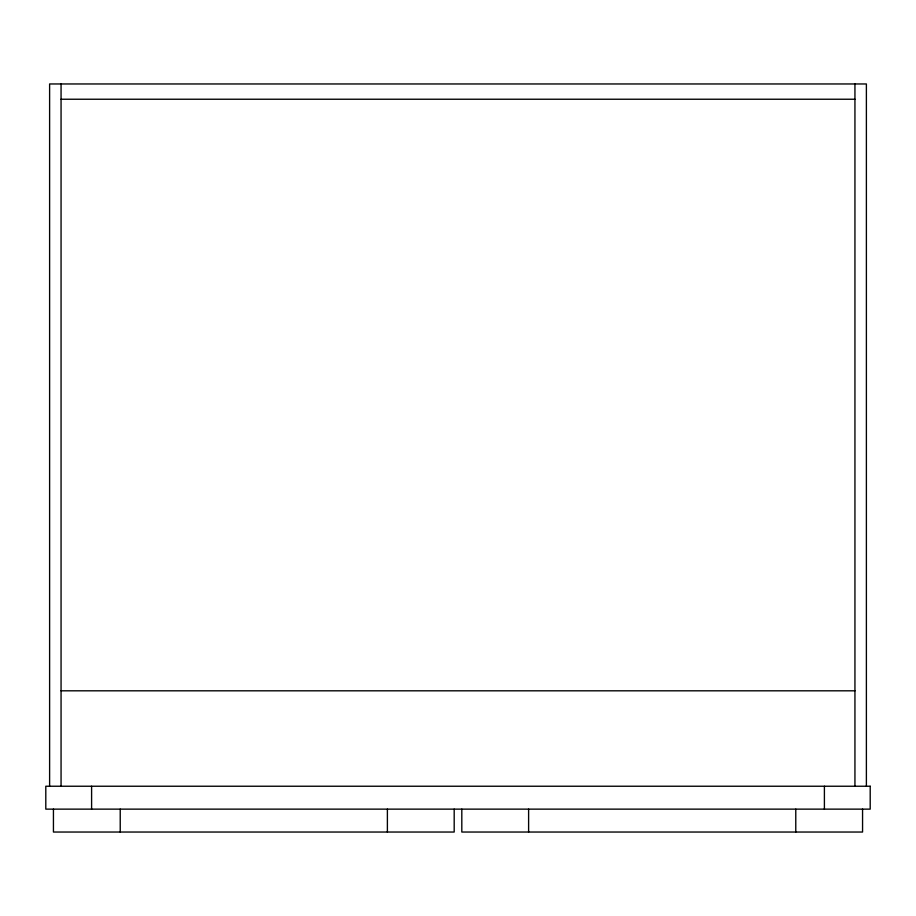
<?xml version="1.0" encoding="UTF-8"?>
<svg xmlns="http://www.w3.org/2000/svg" width="916" height="916" viewBox="0 0 916 916"><rect width="100%" height="100%" fill="white"/><g stroke="black" fill="none" stroke-linecap="round" stroke-linejoin="round"><path stroke-width="1.37" d="M61.063 99.237L854.937 99.237M61.063 690.813L854.937 690.813M866.387 786.237L866.387 83.963L49.613 83.963L49.613 786.237M862.563 809.137L862.563 832.037L461.813 832.037L461.813 809.137M854.937 83.963L854.937 786.237M824.4 786.237L824.4 809.137M795.775 809.137L795.775 832.037M528.612 809.137L528.612 832.037M454.187 809.137L454.187 832.037L53.437 832.037L53.437 809.137M387.388 809.137L387.388 832.037M120.225 809.137L120.225 832.037M91.6 786.237L91.6 809.137M61.063 83.963L61.063 786.237M870.2 786.237L45.8 786.237L45.8 809.137L870.2 809.137L870.2 786.237"/></g></svg>
